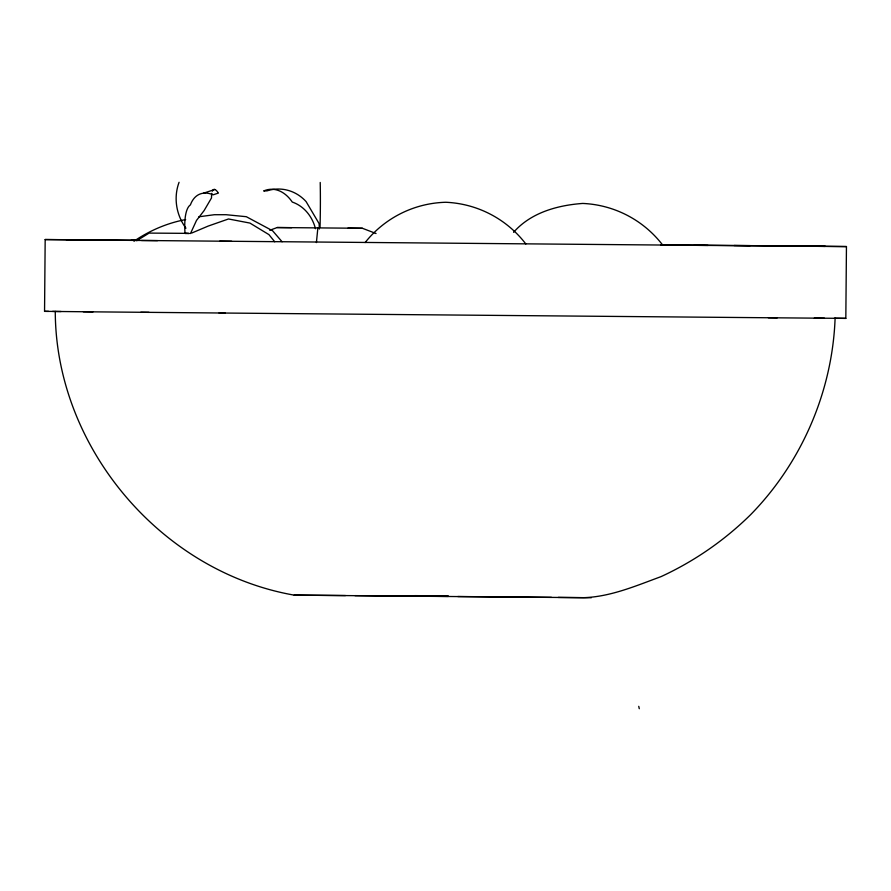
<?xml version="1.0" encoding="UTF-8"?>
<svg xmlns="http://www.w3.org/2000/svg" width="891" height="891" viewBox="0 0 891 891"><rect width="100%" height="100%" fill="white"/><g stroke="black" fill="none" stroke-linecap="round" stroke-linejoin="round"><path stroke-width="1.34" d="M93.02 311.839L44.55 311.349L45.174 239.545L86.572 239.868M814.307 318.132L845.826 318.377L846.45 246.562L788.557 245.994M316.405 242.597L317.864 227.907M835.101 318.276C832.394 391.361 801.755 462.54 750.545 514.753C724.494 540.403 694.2 561.341 660.999 576.644C635.985 585.821 610.324 596.914 583.382 597.683L294.153 595.132C160.681 571.755 55.543 446.97 55.275 311.449L52.558 311.405M190.474 233.565L196.499 220.433L204.106 210.588L211.501 197.958A42 7.64 75.7 0 1 211.824 193.325M365.11 242.564C384.756 217.827 414.248 203.092 445.823 202.268C477.387 203.649 506.623 218.896 525.835 243.967M513.584 232.339C530.758 212.637 557.488 205.253 582.736 203.438C614.289 204.807 643.525 220.055 662.737 245.125M136.702 240.737L149.098 233.097L185.25 233.342M133.984 241.194C149.599 230.613 167.085 223.084 185.64 219.565M191.743 233.03L208.204 226.069L228.508 218.974L249.914 223.073L268.926 234.611L274.751 241.795M269.739 230.268L277.224 227.539L362.414 228.285L376.058 233.52M203.627 193.158L214.764 189.493M198.849 216.791L214.352 214.72L226.102 214.709L246.306 216.702L272.613 230.78L282.079 241.762M805.063 246.228L846.45 246.562M44.55 311.349L48.559 311.382M294.153 595.132L345.474 595.556M66.535 239.69L135.655 240.258M131.278 240.236L135.421 240.269M660.91 244.825L671.925 244.925M219.698 241.183L708.044 245.437M694.2 245.315L825.088 246.406M219.075 312.997L777.253 317.831M768.365 317.753L824.465 318.221M414.783 595.633L448.262 595.923M354.963 595.633L448.229 596.435M457.851 596.524L551.451 597.36M291.691 227.673L277.224 227.539M347.947 228.141L362.414 228.285M734.095 245.493L807.669 246.161M661.356 244.836L750.166 245.626M141.457 240.481L231.649 241.283M83.966 239.946L157.54 240.615M103.078 240.113L45.174 239.545M834.41 318.232L845.826 318.377M140.834 312.284L225.122 313.042M83.331 311.761L148.975 312.351M558.267 597.415L591.301 597.738M819.664 246.295L825.289 246.373M66.335 239.724L71.971 239.813M55.275 311.449L61.056 311.527M189.126 233.542L185.05 233.475A42 13.276 78.9 0 1 190.407 204.908A42 24.068 67.1 0 1 213.172 194.806L218.406 193.08A42 7.64 75.7 0 0 212.359 191.197M185.05 232.963L189.115 233.42M638.747 706.329L639.281 708.713M319.39 229.009L319.112 223.63L306.081 201.578A42 38.881 -89.3 0 0 267.111 190.841L263.68 190.964A42 28.189 86.7 0 1 292.27 202.057A42 36.431 -80.7 0 1 315.481 228.731M185.941 228.196A49.328 47.123 44 0 1 179.069 182.287M320.214 182.455A49.328 2.317 -89.5 0 1 320.025 227.417"/></g></svg>
